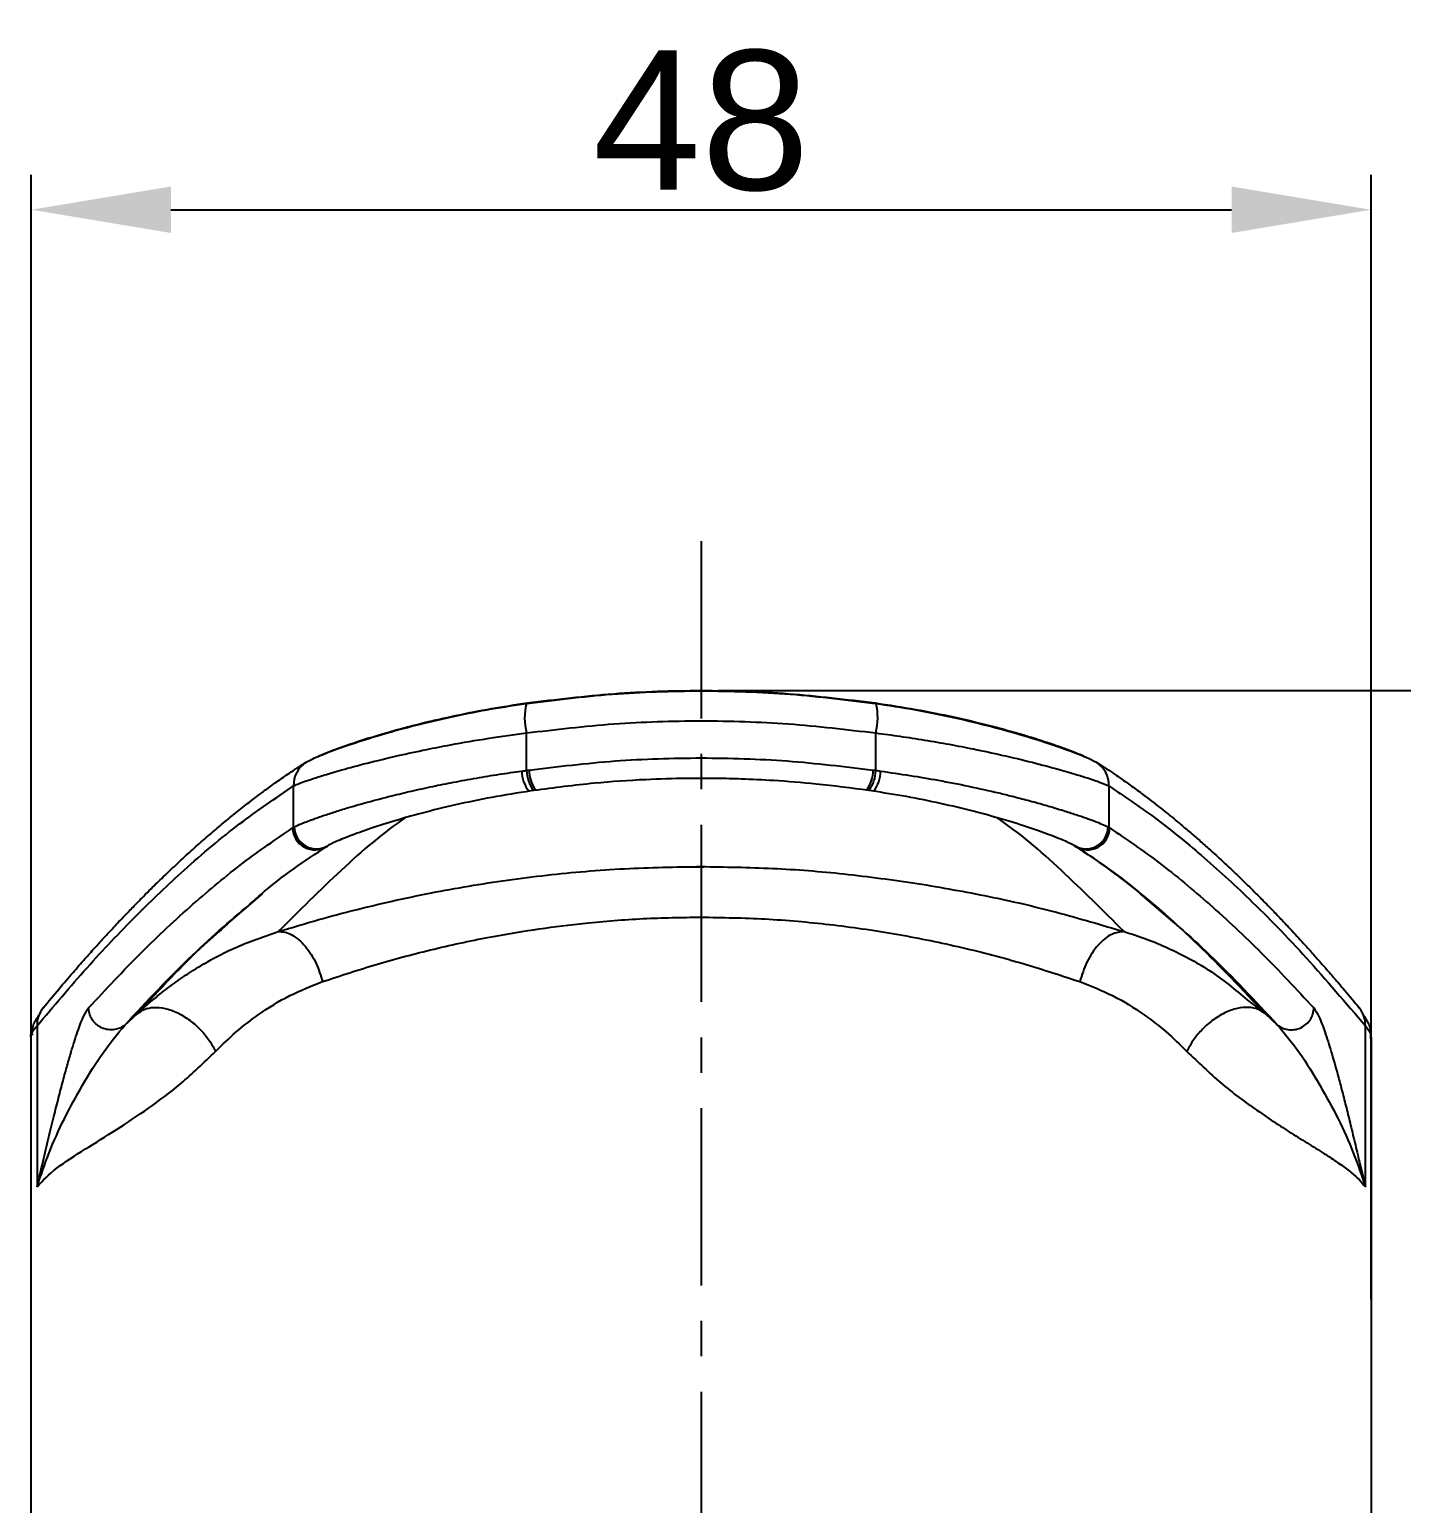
# Model space of a CAD drawing. Header units: millimetres. Extents: x 1243 to 1837, y -609 to -189.
# Drawn here: x 1607.6 to 1656.7, y -427.8 to -375 of the extents above; entities that cross this region are included whole.
import ezdxf

# ---------------------------------------------------------------- set-up
doc = ezdxf.new("R2010")
doc.units = ezdxf.units.MM
doc.header["$LTSCALE"] = 0.1
doc.linetypes.add('CENTERX2', pattern=[101.6, 63.5, -12.7, 12.7, -12.7])
doc.layers.get('0').update_dxf_attribs({"lineweight": 13})
doc.layers.add('CENTER', color=1, linetype='CENTERX2')
doc.layers.add('DIM', color=3, linetype='Continuous', lineweight=9)
doc.styles.get("Standard").update_dxf_attribs({"font": 'arial.ttf'})
doc.dimstyles.new('ISO-25', dxfattribs={"dimtxt": 2.5, "dimasz": 2.5, "dimexe": 1.25, "dimexo": 0.625, "dimtad": 1, "dimdec": 1, "dimtxsty": 'Standard', "dimcen": 2.5, "dimadec": 0, "dimazin": 0, "dimtfac": 1, "dimtdec": 1, "dimtmove": 0, "dimatfit": 3, "dimfxl": 0, "dimarcsym": 0})

# ---------------------------------------------------------------- blocks, each defined once
blk = doc.blocks.new('*D60')
at = {"layer": 'Defpoints', "color": 0}
for p in [(1631.646, -398.699), (1722.266, -398.699), (1701.522, -512.686)]:
    blk.add_point(p, dxfattribs=at)
at = {"layer": 'DIM', "color": 3, "linetype": 'ByBlock', "lineweight": -2}
for p, q in [((1632.271, -398.699), (1723.516, -398.699)), ((1722.266, -507.686), (1722.266, -403.699)), ((1702.147, -512.686), (1723.516, -512.686))]:
    blk.add_line(p, q, dxfattribs=at)
at = {"layer": 'DIM', "color": 3}
for points in [[(1721.432, -403.699), (1723.099, -403.699), (1722.266, -398.699)], [(1721.432, -507.686), (1723.099, -507.686), (1722.266, -512.686)]]:
    blk.add_solid(points, dxfattribs=at)
at = {"layer": 'DIM', "color": 3, "insert": (1719.13, -455.692), "char_height": 5, "attachment_point": 5, "rotation": 90}
blk.add_mtext('114', dxfattribs=at)
blk = doc.blocks.new('*D61')
at = {"layer": 'Defpoints', "color": 0}
for p in [(1655.646, -381.467), (1607.646, -421.132), (1655.646, -421.132)]:
    blk.add_point(p, dxfattribs=at)
at = {"layer": 'DIM', "color": 3, "linetype": 'ByBlock', "lineweight": -2}
for p, q in [((1607.646, -420.507), (1607.646, -380.217)), ((1655.646, -420.507), (1655.646, -380.217)), ((1612.646, -381.467), (1650.646, -381.467))]:
    blk.add_line(p, q, dxfattribs=at)
at = {"layer": 'DIM', "color": 3}
for points in [[(1612.646, -380.634), (1612.646, -382.301), (1607.646, -381.467)], [(1650.646, -380.634), (1650.646, -382.301), (1655.646, -381.467)]]:
    blk.add_solid(points, dxfattribs=at)
at = {"layer": 'DIM', "color": 3, "insert": (1631.646, -378.289), "char_height": 5, "attachment_point": 5}
blk.add_mtext('48', dxfattribs=at)

msp = doc.modelspace()

# ---------------------------------------------------------------- linework, layer by layer
at = {"color": 7, "linetype": 'Continuous', "lineweight": 25}
for p, q in [((1625.383, -399.157), (1625.415, -399.14)), ((1637.909, -399.157), (1637.877, -399.14)), ((1625.392, -401.558), (1625.392, -400.216)), ((1637.9, -401.558), (1637.9, -400.216)), ((1617.041, -403.599), (1617.041, -402.115)), ((1625.634, -402.28), (1625.474, -402.304)), ((1625.716, -402.269), (1625.633, -402.281)), ((1637.659, -402.281), (1637.576, -402.269)), ((1637.818, -402.304), (1637.658, -402.28)), ((1646.251, -402.115), (1646.251, -403.599)), ((1618.256, -404.27), (1618.236, -404.283)), ((1618.284, -404.253), (1618.256, -404.27)), ((1645.056, -404.283), (1645.036, -404.27)), ((1630.613, -405.031), (1631.744, -405.011)), ((1615.912, -405.976), (1614.658, -407.054)), ((1648.635, -407.054), (1647.38, -405.976)), ((1614.658, -407.054), (1614.518, -407.174)), ((1648.774, -407.175), (1648.635, -407.054)), ((1651.223, -409.792), (1651.846, -410.274)), ((1610.996, -410.683), (1611.446, -410.274)), ((1651.846, -410.274), (1652.296, -410.683)), ((1607.851, -410.713), (1607.851, -416.478)), ((1655.441, -416.478), (1655.441, -410.713)), ((1607.646, -431.143), (1607.646, -411.122)), ((1655.646, -411.116), (1655.646, -431.143))]:
    msp.add_line(p, q, dxfattribs=at)
for centre, radius, start, end in [((1627.452, -399.669), 2.131, 166.1202, 194.8917), ((1635.84, -399.669), 2.131, 345.1082, 13.8798), ((1618.026, -402.09), 0.985, 123.1952, 181.4489), ((1645.266, -402.09), 0.985, 358.5511, 56.805), ((1626.36, -401.581), 1.141, 180.029, 219.3188), ((1626.654, -401.539), 1.262, 180.8781, 216.007), ((1626.748, -401.53), 1.269, 180.6874, 215.5659), ((1636.543, -401.53), 1.27, 324.4476, 359.3029), ((1636.638, -401.539), 1.262, 323.993, 359.1219), ((1636.932, -401.581), 1.141, 320.6819, 359.9662), ((1617.808, -403.607), 0.8, 180.9384, 302.3717), ((1617.841, -403.587), 0.8, 180.9096, 301.3306), ((1617.868, -403.57), 0.8, 181.0906, 301.3666), ((1645.424, -403.57), 0.8, 238.6333, 358.91), ((1645.451, -403.587), 0.8, 238.6687, 359.0904), ((1645.484, -403.607), 0.8, 237.6281, 359.0617), ((1608.819, -410.681), 0.968, 140.5175, 181.9335), ((1654.473, -410.681), 0.968, 358.0663, 39.4822)]:
    msp.add_arc(centre, radius, start, end, dxfattribs=at)
for points, knots in [([(1625.309, -399.168), (1626.355, -399.039), (1628.448, -398.779), (1631.646, -398.677), (1634.844, -398.779), (1636.937, -399.039), (1637.984, -399.168)], [0, 0, 0, 0, 0.249936, 0.499999, 0.750062, 1, 1, 1, 1]), ([(1625.415, -399.14), (1626.444, -399.015), (1628.503, -398.764), (1631.646, -398.666), (1634.789, -398.764), (1636.848, -399.015), (1637.877, -399.14)], [0, 0, 0, 0, 0.249955, 0.499999, 0.750044, 1, 1, 1, 1]), ([(1617.461, -401.283), (1617.572, -401.223), (1617.79, -401.103), (1618.465, -400.835), (1619.332, -400.534), (1620.373, -400.215), (1621.538, -399.902), (1622.795, -399.611), (1624.102, -399.352), (1625.009, -399.215), (1625.455, -399.147)], [0, 0, 0, 0, 0.138742, 0.273372, 0.404046, 0.530868, 0.653866, 0.773055, 0.888437, 1, 1, 1, 1]), ([(1617.928, -401.056), (1617.964, -401.037), (1618.091, -400.971), (1618.536, -400.797), (1619.239, -400.55), (1619.913, -400.34), (1620.425, -400.191), (1620.68, -400.12), (1620.939, -400.049), (1621.205, -399.979), (1621.459, -399.914), (1621.695, -399.856), (1621.901, -399.806), (1622.167, -399.743), (1622.508, -399.666), (1623.154, -399.527), (1624.118, -399.337), (1624.983, -399.206), (1625.415, -399.14)], [0, 0, 0, 0, 0.0519279, 0.1821768, 0.3126936, 0.4435121, 0.4760531, 0.5156954, 0.540948, 0.5710268, 0.6109434, 0.6286998, 0.6504134, 0.6793295, 0.7154543, 0.7587954, 0.8793511, 1, 1, 1, 1]), ([(1637.837, -399.147), (1638.341, -399.225), (1639.35, -399.381), (1640.766, -399.672), (1642.068, -399.986), (1643.223, -400.31), (1644.207, -400.621), (1644.989, -400.902), (1645.572, -401.139), (1645.756, -401.243), (1645.847, -401.294)], [0, 0, 0, 0, 0.125076, 0.250165, 0.375219, 0.500223, 0.625164, 0.750057, 0.874972, 1, 1, 1, 1]), ([(1637.877, -399.14), (1638.363, -399.215), (1639.334, -399.364), (1640.695, -399.64), (1641.943, -399.935), (1642.77, -400.162), (1643.286, -400.313), (1643.519, -400.384), (1643.734, -400.451), (1643.935, -400.516), (1644.11, -400.573), (1644.258, -400.624), (1644.381, -400.666), (1644.529, -400.718), (1644.702, -400.781), (1644.99, -400.889), (1645.275, -401.004), (1645.392, -401.067), (1645.434, -401.09)], [0, 0, 0, 0, 0.131918, 0.263711, 0.395316, 0.526684, 0.559015, 0.598196, 0.622526, 0.651519, 0.689094, 0.705761, 0.726005, 0.752878, 0.786371, 0.826473, 0.937626, 1, 1, 1, 1]), ([(1625.392, -400.216), (1626.432, -400.093), (1628.498, -399.848), (1631.646, -399.753), (1634.793, -399.848), (1636.86, -400.093), (1637.9, -400.216)], [0, 0, 0, 0, 0.251666, 0.499965, 0.748296, 1, 1, 1, 1]), ([(1617.041, -402.115), (1617.086, -402.094), (1617.177, -402.052), (1617.414, -401.962), (1617.732, -401.854), (1618.172, -401.712), (1618.794, -401.529), (1619.665, -401.295), (1620.698, -401.046), (1621.721, -400.824), (1622.805, -400.61), (1623.997, -400.405), (1624.939, -400.278), (1625.392, -400.216)], [0, 0, 0, 0, 0.066555, 0.136178, 0.208889, 0.281638, 0.374295, 0.486853, 0.605414, 0.702453, 0.777963, 0.893092, 1, 1, 1, 1]), ([(1637.9, -400.216), (1638.189, -400.255), (1638.781, -400.333), (1639.663, -400.47), (1640.547, -400.623), (1641.478, -400.805), (1642.49, -401.022), (1643.536, -401.272), (1644.434, -401.51), (1645.085, -401.701), (1645.604, -401.868), (1646.02, -402.011), (1646.176, -402.081), (1646.251, -402.115)], [0, 0, 0, 0, 0.068013, 0.139338, 0.214004, 0.289968, 0.385204, 0.499709, 0.617962, 0.713467, 0.786212, 0.896782, 1, 1, 1, 1]), ([(1608.071, -410.066), (1608.262, -409.836), (1608.618, -409.406), (1609.117, -408.825), (1609.542, -408.339), (1609.895, -407.945), (1610.196, -407.614), (1610.473, -407.313), (1610.755, -407.012), (1611.056, -406.695), (1611.365, -406.377), (1611.662, -406.075), (1611.923, -405.815), (1612.154, -405.587), (1612.387, -405.361), (1612.711, -405.052), (1613.126, -404.665), (1613.609, -404.229), (1614.078, -403.82), (1614.528, -403.44), (1614.903, -403.134), (1615.209, -402.891), (1615.464, -402.691), (1615.755, -402.47), (1616.101, -402.212), (1616.508, -401.92), (1616.977, -401.596), (1617.31, -401.381), (1617.487, -401.266)], [0, 0, 0, 0, 0.061665, 0.115382, 0.16115, 0.198969, 0.229108, 0.257949, 0.288195, 0.319846, 0.354502, 0.387163, 0.414962, 0.437901, 0.461045, 0.489049, 0.540405, 0.592259, 0.641569, 0.688694, 0.734699, 0.760057, 0.785394, 0.815499, 0.852013, 0.894934, 0.944263, 1, 1, 1, 1]), ([(1625.479, -401.546), (1626.505, -401.422), (1628.542, -401.177), (1631.646, -401.081), (1634.75, -401.177), (1636.788, -401.422), (1637.813, -401.546)], [0, 0, 0, 0, 0.251695, 0.5000431, 0.7483592, 1, 1, 1, 1]), ([(1645.806, -401.266), (1646.001, -401.393), (1646.367, -401.63), (1646.877, -401.985), (1647.311, -402.3), (1647.671, -402.57), (1647.974, -402.805), (1648.248, -403.021), (1648.519, -403.239), (1648.817, -403.485), (1649.146, -403.763), (1649.51, -404.078), (1649.888, -404.413), (1650.271, -404.763), (1650.625, -405.094), (1650.924, -405.38), (1651.179, -405.628), (1651.439, -405.884), (1651.738, -406.184), (1652.069, -406.522), (1652.41, -406.878), (1652.717, -407.203), (1652.987, -407.495), (1653.242, -407.774), (1653.528, -408.09), (1653.867, -408.473), (1654.266, -408.931), (1654.724, -409.466), (1655.049, -409.858), (1655.221, -410.066)], [0, 0, 0, 0, 0.061665, 0.115384, 0.161155, 0.198979, 0.229095, 0.257197, 0.285709, 0.314632, 0.351594, 0.389838, 0.429653, 0.471038, 0.510951, 0.54126, 0.56591, 0.592137, 0.624151, 0.661437, 0.698412, 0.733552, 0.759875, 0.785407, 0.815507, 0.852016, 0.894935, 0.944263, 1, 1, 1, 1]), ([(1617.068, -403.585), (1617.141, -403.55), (1617.292, -403.477), (1617.652, -403.338), (1618.058, -403.194), (1618.458, -403.062), (1618.993, -402.895), (1619.674, -402.698), (1620.473, -402.489), (1621.265, -402.297), (1622.007, -402.134), (1622.785, -401.977), (1623.581, -401.832), (1624.399, -401.697), (1624.95, -401.619), (1625.219, -401.581)], [0, 0, 0, 0, 0.094612, 0.195925, 0.258534, 0.327548, 0.39158, 0.488044, 0.584163, 0.656343, 0.728757, 0.795293, 0.866374, 0.9346, 1, 1, 1, 1]), ([(1625.219, -401.581), (1625.252, -401.577), (1625.309, -401.569), (1625.367, -401.561), (1625.392, -401.558)], [0, 0, 0, 0, 0.560048, 1, 1, 1, 1]), ([(1625.392, -401.558), (1625.408, -401.556), (1625.437, -401.551), (1625.466, -401.547), (1625.479, -401.546)], [0, 0, 0, 0, 0.56, 1, 1, 1, 1]), ([(1637.647, -402.279), (1637.022, -402.196), (1635.894, -402.047), (1634.363, -401.926), (1633.179, -401.867), (1632.142, -401.842), (1631.003, -401.841), (1629.535, -401.887), (1627.699, -402.011), (1626.371, -402.184), (1625.645, -402.279)], [0, 0, 0, 0, 0.158147, 0.285475, 0.381936, 0.452465, 0.542819, 0.664183, 0.816594, 1, 1, 1, 1]), ([(1637.813, -401.546), (1637.829, -401.548), (1637.858, -401.552), (1637.887, -401.556), (1637.9, -401.558)], [0, 0, 0, 0, 0.56, 1, 1, 1, 1]), ([(1637.9, -401.558), (1637.932, -401.562), (1637.99, -401.57), (1638.047, -401.578), (1638.073, -401.581)], [0, 0, 0, 0, 0.559952, 1, 1, 1, 1]), ([(1638.073, -401.581), (1638.774, -401.687), (1639.871, -401.852), (1641.262, -402.128), (1642.13, -402.321), (1642.825, -402.492), (1643.374, -402.634), (1643.894, -402.778), (1644.311, -402.9), (1644.696, -403.019), (1645.068, -403.138), (1645.431, -403.261), (1645.894, -403.43), (1646.085, -403.52), (1646.224, -403.585)], [0, 0, 0, 0, 0.171292, 0.267901, 0.37179, 0.420525, 0.482646, 0.551389, 0.605352, 0.644163, 0.712362, 0.77701, 0.838114, 1, 1, 1, 1]), ([(1607.851, -410.713), (1608.448, -410.006), (1609.628, -408.608), (1611.387, -406.756), (1613.209, -405.021), (1615.089, -403.437), (1616.397, -402.551), (1617.041, -402.115)], [0, 0, 0, 0, 0.196095, 0.387983, 0.575671, 0.79105, 1, 1, 1, 1]), ([(1625.541, -402.294), (1625.071, -402.369), (1624.13, -402.518), (1622.822, -402.793), (1621.625, -403.087), (1620.569, -403.389), (1619.67, -403.681), (1618.955, -403.945), (1618.419, -404.171), (1618.245, -404.27), (1618.157, -404.319)], [0, 0, 0, 0, 0.124682, 0.249398, 0.374218, 0.499184, 0.624289, 0.749499, 0.874769, 1, 1, 1, 1]), ([(1645.135, -404.319), (1645.037, -404.264), (1644.846, -404.156), (1644.238, -403.905), (1643.45, -403.622), (1642.496, -403.32), (1641.419, -403.022), (1640.251, -402.744), (1639.027, -402.495), (1638.172, -402.36), (1637.751, -402.294)], [0, 0, 0, 0, 0.138761, 0.273738, 0.404786, 0.531838, 0.654869, 0.773887, 0.888931, 1, 1, 1, 1]), ([(1646.251, -402.115), (1646.797, -402.481), (1647.902, -403.223), (1649.576, -404.582), (1651.392, -406.243), (1653.353, -408.251), (1654.739, -409.885), (1655.441, -410.713)], [0, 0, 0, 0, 0.176989, 0.35852, 0.54461, 0.769401, 1, 1, 1, 1]), ([(1621.047, -403.259), (1621.046, -403.26), (1620.27, -403.767), (1618.749, -405.093), (1617.242, -406.591), (1616.494, -407.335)], [0, 0, 0, 0, 0.000768, 0.503682, 1, 1, 1, 1]), ([(1646.798, -407.335), (1646.05, -406.592), (1644.544, -405.094), (1643.021, -403.767), (1642.243, -403.258), (1642.24, -403.256)], [0, 0, 0, 0, 0.49548, 0.997857, 1, 1, 1, 1]), ([(1609.698, -410.072), (1610.324, -409.399), (1611.567, -408.064), (1613.415, -406.345), (1615.225, -404.837), (1616.418, -404.023), (1617.009, -403.62)], [0, 0, 0, 0, 0.258299, 0.512749, 0.75881, 1, 1, 1, 1]), ([(1617.009, -403.62), (1617.015, -403.616), (1617.026, -403.609), (1617.036, -403.602), (1617.041, -403.599)], [0, 0, 0, 0, 0.559828, 1, 1, 1, 1]), ([(1617.041, -403.599), (1617.046, -403.597), (1617.054, -403.592), (1617.064, -403.588), (1617.068, -403.585)], [0, 0, 0, 0, 0.559656, 1, 1, 1, 1]), ([(1646.224, -403.585), (1646.229, -403.588), (1646.239, -403.593), (1646.247, -403.597), (1646.251, -403.599)], [0, 0, 0, 0, 0.560296, 1, 1, 1, 1]), ([(1646.251, -403.599), (1646.257, -403.603), (1646.268, -403.61), (1646.279, -403.617), (1646.283, -403.62)], [0, 0, 0, 0, 0.560222, 1, 1, 1, 1]), ([(1646.283, -403.62), (1646.874, -404.023), (1648.067, -404.836), (1649.877, -406.344), (1651.724, -408.063), (1652.968, -409.399), (1653.594, -410.072)], [0, 0, 0, 0, 0.2411295, 0.4871065, 0.7416209, 1, 1, 1, 1]), ([(1615.615, -406.233), (1615.695, -406.16), (1616.57, -405.379), (1617.448, -404.801), (1618.244, -404.278)], [0, 0, 0, 0, 0.092516, 1, 1, 1, 1]), ([(1645.048, -404.278), (1645.844, -404.801), (1646.722, -405.379), (1647.597, -406.16), (1647.677, -406.233)], [0, 0, 0, 0, 0.907518, 1, 1, 1, 1]), ([(1651.846, -410.274), (1651.05, -409.432), (1649.459, -407.749), (1647.211, -405.749), (1645.762, -404.743), (1645.104, -404.287)], [0, 0, 0, 0, 0.353121, 0.706257, 1, 1, 1, 1]), ([(1616.494, -407.335), (1616.975, -407.189), (1617.857, -406.922), (1619.211, -406.562), (1620.553, -406.24), (1621.924, -405.951), (1623.771, -405.614), (1626.072, -405.293), (1628.868, -405.049), (1630.73, -405.019), (1631.646, -405.004)], [0, 0, 0, 0, 0.109416, 0.200746, 0.29243, 0.390796, 0.479398, 0.658227, 0.831797, 1, 1, 1, 1]), ([(1631.646, -405.004), (1632.499, -405.017), (1634.217, -405.044), (1636.819, -405.247), (1638.516, -405.486), (1639.386, -405.608)], [0, 0, 0, 0, 0.324823, 0.653871, 1, 1, 1, 1]), ([(1639.386, -405.608), (1640.249, -405.756), (1641.968, -406.052), (1644.457, -406.641), (1646.001, -407.099), (1646.798, -407.335)], [0, 0, 0, 0, 0.327669, 0.652619, 1, 1, 1, 1]), ([(1610.996, -410.683), (1611.805, -409.816), (1613.341, -408.168), (1614.884, -406.855), (1615.615, -406.233)], [0, 0, 0, 0, 0.526262, 1, 1, 1, 1]), ([(1647.677, -406.233), (1648.408, -406.855), (1649.951, -408.168), (1651.487, -409.816), (1652.296, -410.683)], [0, 0, 0, 0, 0.473749, 1, 1, 1, 1]), ([(1614.675, -407.073), (1614.394, -407.315), (1613.32, -408.242), (1612.242, -409.411), (1611.446, -410.274)], [0, 0, 0, 0, 0.261591, 1, 1, 1, 1]), ([(1618.083, -409.127), (1618.728, -408.913), (1620, -408.493), (1622.055, -407.947), (1624.006, -407.529), (1625.827, -407.227), (1627.618, -407.005), (1629.558, -406.848), (1630.952, -406.827), (1631.646, -406.817)], [0, 0, 0, 0, 0.164426, 0.324168, 0.482191, 0.600543, 0.716151, 0.858565, 1, 1, 1, 1]), ([(1631.646, -406.817), (1632.411, -406.83), (1633.957, -406.855), (1636.281, -407.064), (1638.599, -407.396), (1640.878, -407.86), (1643.114, -408.437), (1644.499, -408.893), (1645.209, -409.127)], [0, 0, 0, 0, 0.1558563, 0.3148641, 0.479753, 0.6476202, 0.8193982, 1, 1, 1, 1]), ([(1612.025, -409.765), (1612.144, -409.666), (1612.428, -409.43), (1612.904, -409.081), (1613.723, -408.536), (1614.887, -407.888), (1615.959, -407.519), (1616.494, -407.335)], [0, 0, 0, 0, 0.092859, 0.220709, 0.351616, 0.676785, 1, 1, 1, 1]), ([(1616.494, -407.335), (1616.57, -407.336), (1616.726, -407.338), (1616.977, -407.44), (1617.229, -407.615), (1617.54, -407.933), (1617.867, -408.439), (1618.014, -408.907), (1618.083, -409.127)], [0, 0, 0, 0, 0.127641, 0.259694, 0.393574, 0.52648, 0.777855, 1, 1, 1, 1]), ([(1646.798, -407.335), (1646.651, -407.349), (1646.424, -407.369), (1646.106, -407.582), (1645.867, -407.809), (1645.649, -408.097), (1645.4, -408.524), (1645.285, -408.889), (1645.209, -409.127)], [0, 0, 0, 0, 0.239812, 0.368589, 0.5, 0.631411, 0.760187, 1, 1, 1, 1]), ([(1646.798, -407.335), (1647.068, -407.421), (1647.607, -407.594), (1648.38, -407.921), (1649.125, -408.295), (1650.12, -408.864), (1650.776, -409.416), (1651.223, -409.792)], [0, 0, 0, 0, 0.1617782, 0.3239834, 0.4866557, 0.6499028, 1, 1, 1, 1]), ([(1614.247, -411.628), (1614.49, -411.391), (1614.969, -410.921), (1615.85, -410.245), (1616.864, -409.608), (1617.684, -409.284), (1618.083, -409.127)], [0, 0, 0, 0, 0.224551, 0.444013, 0.730243, 1, 1, 1, 1]), ([(1645.209, -409.127), (1645.607, -409.284), (1646.427, -409.608), (1647.44, -410.244), (1648.322, -410.92), (1648.802, -411.39), (1649.045, -411.628)], [0, 0, 0, 0, 0.2694554, 0.5553613, 0.7751203, 1, 1, 1, 1]), ([(1611.446, -410.274), (1611.595, -410.135), (1611.783, -409.961), (1611.983, -409.799), (1612.025, -409.765)], [0, 0, 0, 0, 0.792091, 1, 1, 1, 1]), ([(1607.684, -411.045), (1607.68, -410.923), (1607.672, -410.693), (1607.838, -410.449), (1607.916, -410.335)], [0, 0, 0, 0, 0.5314803, 1, 1, 1, 1]), ([(1607.851, -416.478), (1607.924, -416.173), (1608.063, -415.591), (1608.263, -414.747), (1608.448, -413.986), (1608.621, -413.3), (1608.78, -412.688), (1608.93, -412.14), (1609.103, -411.542), (1609.296, -410.936), (1609.503, -410.371), (1609.637, -410.165), (1609.698, -410.072)], [0, 0, 0, 0, 0.122646, 0.234035, 0.33923, 0.43327, 0.52146, 0.603177, 0.678509, 0.800925, 0.910534, 1, 1, 1, 1]), ([(1610.996, -410.683), (1610.944, -410.719), (1610.834, -410.795), (1610.627, -410.856), (1610.394, -410.86), (1610.158, -410.79), (1609.953, -410.653), (1609.806, -410.469), (1609.718, -410.27), (1609.704, -410.136), (1609.698, -410.072)], [0, 0, 0, 0, 0.107708, 0.228916, 0.361165, 0.499738, 0.638355, 0.770726, 0.892103, 1, 1, 1, 1]), ([(1611.446, -410.274), (1611.524, -410.218), (1611.689, -410.101), (1612.029, -410.034), (1612.439, -410.07), (1612.891, -410.231), (1613.337, -410.504), (1613.727, -410.855), (1614.04, -411.238), (1614.18, -411.502), (1614.247, -411.628)], [0, 0, 0, 0, 0.110935, 0.233101, 0.364097, 0.499999, 0.635902, 0.766898, 0.889064, 1, 1, 1, 1]), ([(1651.846, -410.274), (1651.768, -410.218), (1651.603, -410.101), (1651.263, -410.034), (1650.853, -410.07), (1650.401, -410.231), (1649.955, -410.504), (1649.565, -410.855), (1649.252, -411.238), (1649.112, -411.502), (1649.045, -411.628)], [0, 0, 0, 0, 0.110936, 0.233102, 0.364098, 0.5, 0.635902, 0.766898, 0.889064, 1, 1, 1, 1]), ([(1652.296, -410.683), (1652.348, -410.719), (1652.458, -410.795), (1652.665, -410.856), (1652.898, -410.86), (1653.134, -410.79), (1653.339, -410.652), (1653.487, -410.469), (1653.575, -410.27), (1653.588, -410.136), (1653.594, -410.072)], [0, 0, 0, 0, 0.107824, 0.229133, 0.36145, 0.50004, 0.638622, 0.770917, 0.8922, 1, 1, 1, 1]), ([(1653.594, -410.072), (1653.657, -410.169), (1653.792, -410.378), (1653.998, -410.944), (1654.227, -411.661), (1654.433, -412.393), (1654.613, -413.075), (1654.761, -413.657), (1654.919, -414.295), (1655.083, -414.976), (1655.259, -415.715), (1655.378, -416.215), (1655.441, -416.478)], [0, 0, 0, 0, 0.093313, 0.200048, 0.32065, 0.456965, 0.534706, 0.617924, 0.703371, 0.798808, 0.894158, 1, 1, 1, 1]), ([(1655.376, -410.335), (1655.452, -410.45), (1655.644, -410.738), (1655.629, -411.009), (1655.621, -411.173)], [0, 0, 0, 0, 0.396355, 1, 1, 1, 1]), ([(1607.648, -411.122), (1607.647, -411.121), (1607.579, -411.02), (1607.716, -410.866), (1607.851, -410.713)], [0, 0, 0, 0, 0.009583, 1, 1, 1, 1]), ([(1607.851, -416.478), (1607.988, -416.073), (1608.261, -415.263), (1608.814, -414.036), (1609.464, -412.844), (1610.201, -411.646), (1610.732, -411.002), (1610.996, -410.683)], [0, 0, 0, 0, 0.201762, 0.403184, 0.604007, 0.803803, 1, 1, 1, 1]), ([(1652.296, -410.683), (1652.56, -411.002), (1653.091, -411.646), (1653.828, -412.844), (1654.478, -414.036), (1655.031, -415.263), (1655.304, -416.073), (1655.441, -416.478)], [0, 0, 0, 0, 0.196203, 0.395997, 0.596819, 0.79824, 1, 1, 1, 1]), ([(1655.441, -410.713), (1655.533, -410.826), (1655.657, -410.977), (1655.628, -411.088), (1655.62, -411.116)], [0, 0, 0, 0, 0.7454488, 1, 1, 1, 1]), ([(1607.851, -416.478), (1608.057, -416.259), (1608.439, -415.853), (1609.492, -415.18), (1610.632, -414.482), (1611.802, -413.707), (1613.009, -412.815), (1613.827, -412.031), (1614.247, -411.628)], [0, 0, 0, 0, 0.226191, 0.419569, 0.584459, 0.726839, 0.859586, 1, 1, 1, 1]), ([(1649.045, -411.628), (1649.453, -412.02), (1650.31, -412.843), (1651.634, -413.81), (1652.709, -414.508), (1653.527, -415.013), (1654.098, -415.372), (1654.578, -415.694), (1654.951, -415.977), (1655.244, -416.237), (1655.374, -416.397), (1655.441, -416.478)], [0, 0, 0, 0, 0.136495, 0.286151, 0.45582, 0.5493, 0.646883, 0.742118, 0.831711, 0.913988, 1, 1, 1, 1])]:
    msp.add_open_spline(points, degree=3, knots=knots, dxfattribs=at)
at = {"layer": 'CENTER'}
msp.add_line((1631.646, -393.344), (1631.646, -521.42), dxfattribs=at)

# ---------------------------------------------------------------- dimensions: what is measured, and where the dimension line sits
at = {"layer": 'DIM', "color": 7}
dim = msp.add_linear_dim(base=(1655.646, -381.467), p1=(1607.646, -421.132), p2=(1655.646, -421.132), dimstyle='ISO-25', override={"dimtxt": 5, "dimasz": 5, "dimcen": 5, "dimclrd": 3, "dimclre": 3, "dimclrt": 3, "dimfxl": 1.25, "dimarcsym": 1}, dxfattribs=at)
dim.commit()
dim.dimension.update_dxf_attribs({"geometry": '*D61', "text_midpoint": (1631.646, -378.289)})
dim = msp.add_linear_dim(base=(1722.266, -398.699), p1=(1701.522, -512.686), p2=(1631.646, -398.699), angle=90, dimstyle='ISO-25', override={"dimtxt": 5, "dimasz": 5, "dimcen": 5, "dimclrd": 3, "dimclre": 3, "dimclrt": 3, "dimfxl": 1.25, "dimarcsym": 1}, dxfattribs=at)
dim.commit()
dim.dimension.update_dxf_attribs({"geometry": '*D60', "text_midpoint": (1719.13, -455.692)})

doc.saveas('drawing.dxf')
